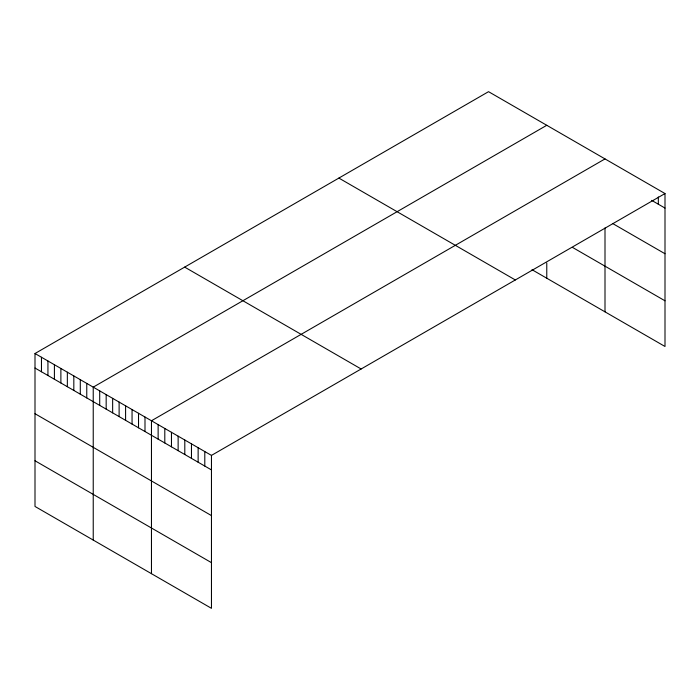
<?xml version="1.0" encoding="UTF-8"?>
<svg xmlns="http://www.w3.org/2000/svg" width="700" height="700" viewBox="0 0 700 700"><rect width="100%" height="100%" fill="white"/><g stroke="black" fill="none" stroke-linecap="round" stroke-linejoin="round"><path stroke-width="1.05" d="M35 353.517L211.461 455.403L211.461 608.326L35 506.45L35 353.517L488.539 91.674L665 193.55L665 346.483L531.983 269.684M546.77 125.291L93.231 387.144L93.231 540.067M605.001 158.918L151.463 420.761L151.463 573.685M211.461 455.403L665 193.55M651.665 200.366L665 208.066M612.5 223.431L665 253.741M572.653 247.485L665 300.808M338.87 178.08L515.331 279.965M184.669 267.111L361.13 368.988M35 368.034L211.461 469.91M35 413.709L211.461 515.594M35 460.766L211.461 562.651M658.332 196.963L658.332 204.216M605.001 227.929L605.001 311.841M546.77 262.999L546.77 278.224M204.794 451.552L204.794 466.069M198.135 447.703L198.135 462.219M191.468 443.852L191.468 458.369M184.8 440.002L184.8 454.519M178.133 436.152L178.133 450.669M171.465 432.311L171.465 446.819M164.798 428.461L164.798 442.969M158.13 424.611L158.13 439.127M144.996 417.025L144.996 431.541M138.521 413.289L138.521 427.805M132.055 409.553L132.055 424.069M125.589 405.816L125.589 420.332M119.114 402.08L119.114 416.596M112.648 398.344L112.648 412.86M106.172 394.608L106.172 409.124M99.706 390.88L99.706 405.387M86.765 383.408L86.765 397.915M80.29 379.671L80.29 394.179M73.824 375.935L73.824 390.451M67.349 372.199L67.349 386.715M60.883 368.463L60.883 382.979M54.407 364.726L54.407 379.243M47.941 360.99L47.941 375.506M41.466 357.254L41.466 371.77"/></g></svg>
